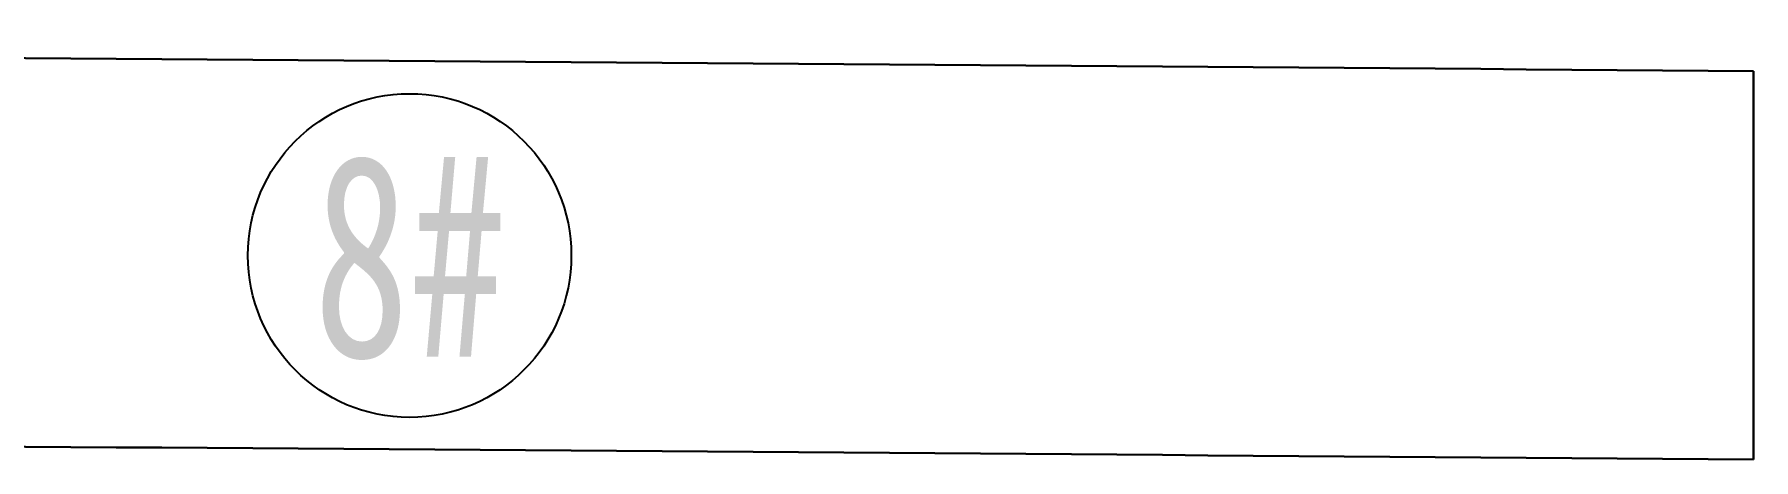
# Model space of a CAD drawing. Extents: x 1767995 to 4174245, y 542814 to 862564.
# Drawn here: x 2585329 to 2595961, y 750529 to 753156 of the extents above; entities that cross this region are included whole.
import ezdxf
from ezdxf.enums import TextEntityAlignment as Align

# ---------------------------------------------------------------- set-up
doc = ezdxf.new("R2010")
doc.units = 0
doc.header["$LTSCALE"] = 3500
doc.layers.add('文字', color=7, linetype='Continuous', lineweight=15)
doc.layers.add('桥 构造粗实', color=1, linetype='Continuous', lineweight=30)
doc.styles.add('图内文字', font='仿宋_GB2312.TTF', dxfattribs={"width": 0.7})

msp = doc.modelspace()

# ---------------------------------------------------------------- linework, layer by layer
msp.add_circle((2587649.5, 751789.6), 1000)
at = {"layer": '桥 构造粗实'}
msp.add_line((2595960.7, 750529), (2595960.7, 752929), dxfattribs=at)
for points in [[(2559960.7, 753155.8, -0.0008182), (2595960.7, 752929, -0.0008182)], [(2559960.7, 750755.8, -0.0008182), (2595960.7, 750529, -0.0008182)]]:
    msp.add_lwpolyline(points, format="xyb", dxfattribs=at)

# ---------------------------------------------------------------- texts
at = {"layer": '文字', "style": '图内文字', "width": 0.7}
msp.add_text('8#', height=1250, rotation=0, dxfattribs=at).set_placement((2587649.5, 751789.6), align=Align.MIDDLE_CENTER)

doc.saveas('drawing.dxf')
